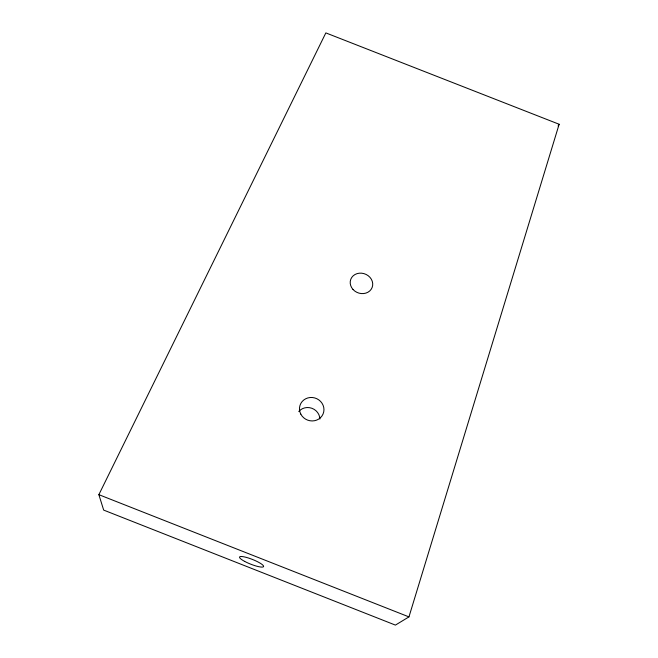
<?xml version="1.0" encoding="UTF-8"?>
<svg xmlns="http://www.w3.org/2000/svg" width="658" height="658" viewBox="0 0 658 658"><rect width="100%" height="100%" fill="white"/><g stroke="black" fill="none" stroke-linecap="round" stroke-linejoin="round"><path stroke-width="0.99" d="M408.955 616.891L559.135 124.255L325.842 32.9L98.865 494.668L103.676 510.098L395.409 625.1L408.955 616.891L98.865 494.668M558.099 125.982L559.135 124.255M298.748 411.497A11.967 11.383 20.6 0 1 311.793 408.248A11.967 11.383 20.6 0 1 319.903 419.014M352.976 289.43A11.441 10.059 21 0 0 372.132 287.505A11.441 10.059 21 0 0 359.276 273.193A11.441 10.059 21 0 0 352.976 289.43M300.805 414.121A12.313 11.647 20.7 0 0 321.968 415.971A12.313 11.647 20.7 0 0 312.386 397.514A12.313 11.647 20.7 0 0 300.805 414.121M244.677 561.406A12.93 2.517 21.6 0 0 263.578 566.563A12.93 2.517 21.6 0 0 246.437 557.416A12.93 2.517 21.6 0 0 244.677 561.406"/></g></svg>
